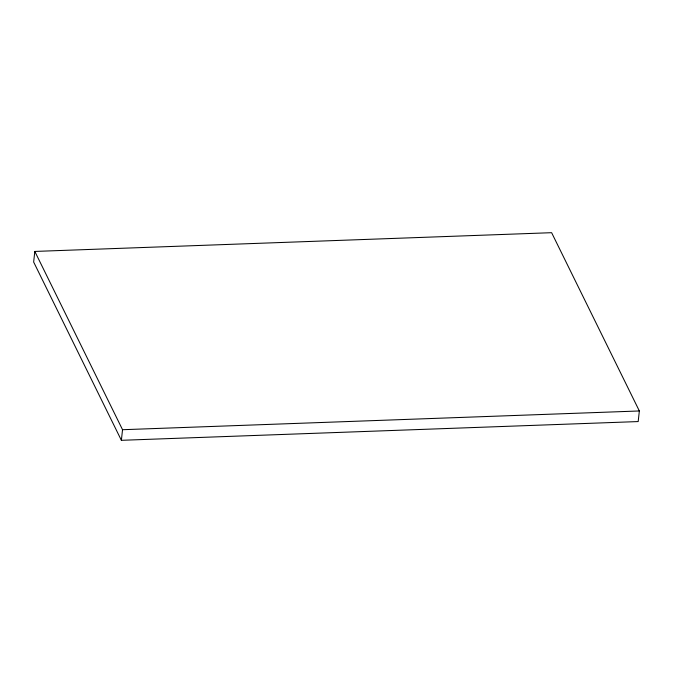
<?xml version="1.0" encoding="UTF-8"?>
<svg xmlns="http://www.w3.org/2000/svg" width="673" height="673" viewBox="0 0 673 673"><rect width="100%" height="100%" fill="white"/><g stroke="black" fill="none" stroke-linecap="round" stroke-linejoin="round"><path stroke-width="1.01" d="M34.819 251.433L33.65 262.033L121.376 440.31L638.181 421.567L639.35 410.967L551.624 232.69L34.819 251.433L122.536 429.711L121.376 440.31M122.536 429.711L639.35 410.967"/></g></svg>
